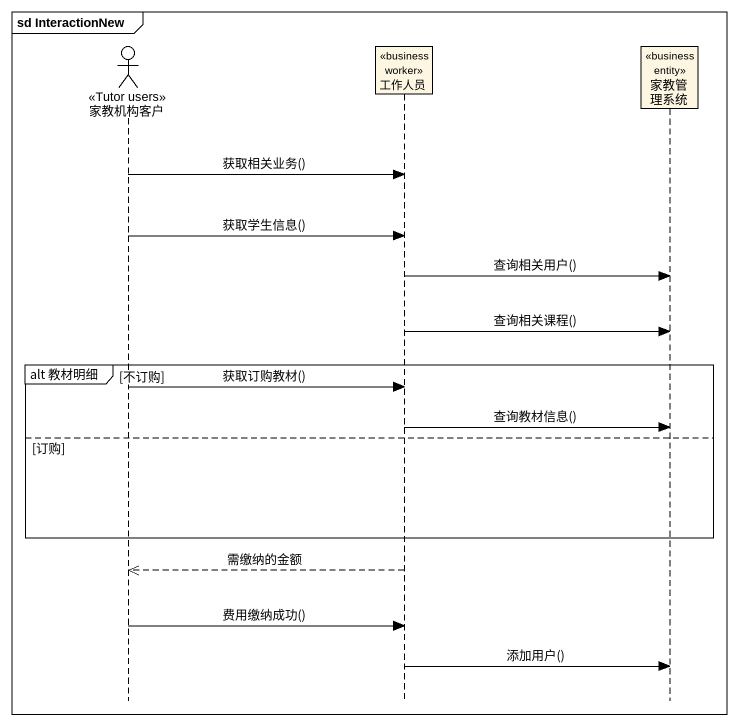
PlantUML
@startuml
mainframe sd InteractionNew
hide footbox
actor 家教机构客户 <<Tutor users>>
participant 工作人员 <<business worker>>
participant 家教管理系统 <<business entity>>

家教机构客户 -> 工作人员 : 获取相关业务()
家教机构客户 -> 工作人员 : 获取学生信息()
工作人员 -> 家教管理系统 : 查询相关用户()
工作人员 -> 家教管理系统 : 查询相关课程()
group alt 教材明细 [不订购]
  家教机构客户 -> 工作人员 : 获取订购教材()
  工作人员 -> 家教管理系统 : 查询教材信息()
else 订购
end
工作人员 -->> 家教机构客户 : 需缴纳的金额
家教机构客户 -> 工作人员 : 费用缴纳成功()
工作人员 -> 家教管理系统 : 添加用户()
@enduml
